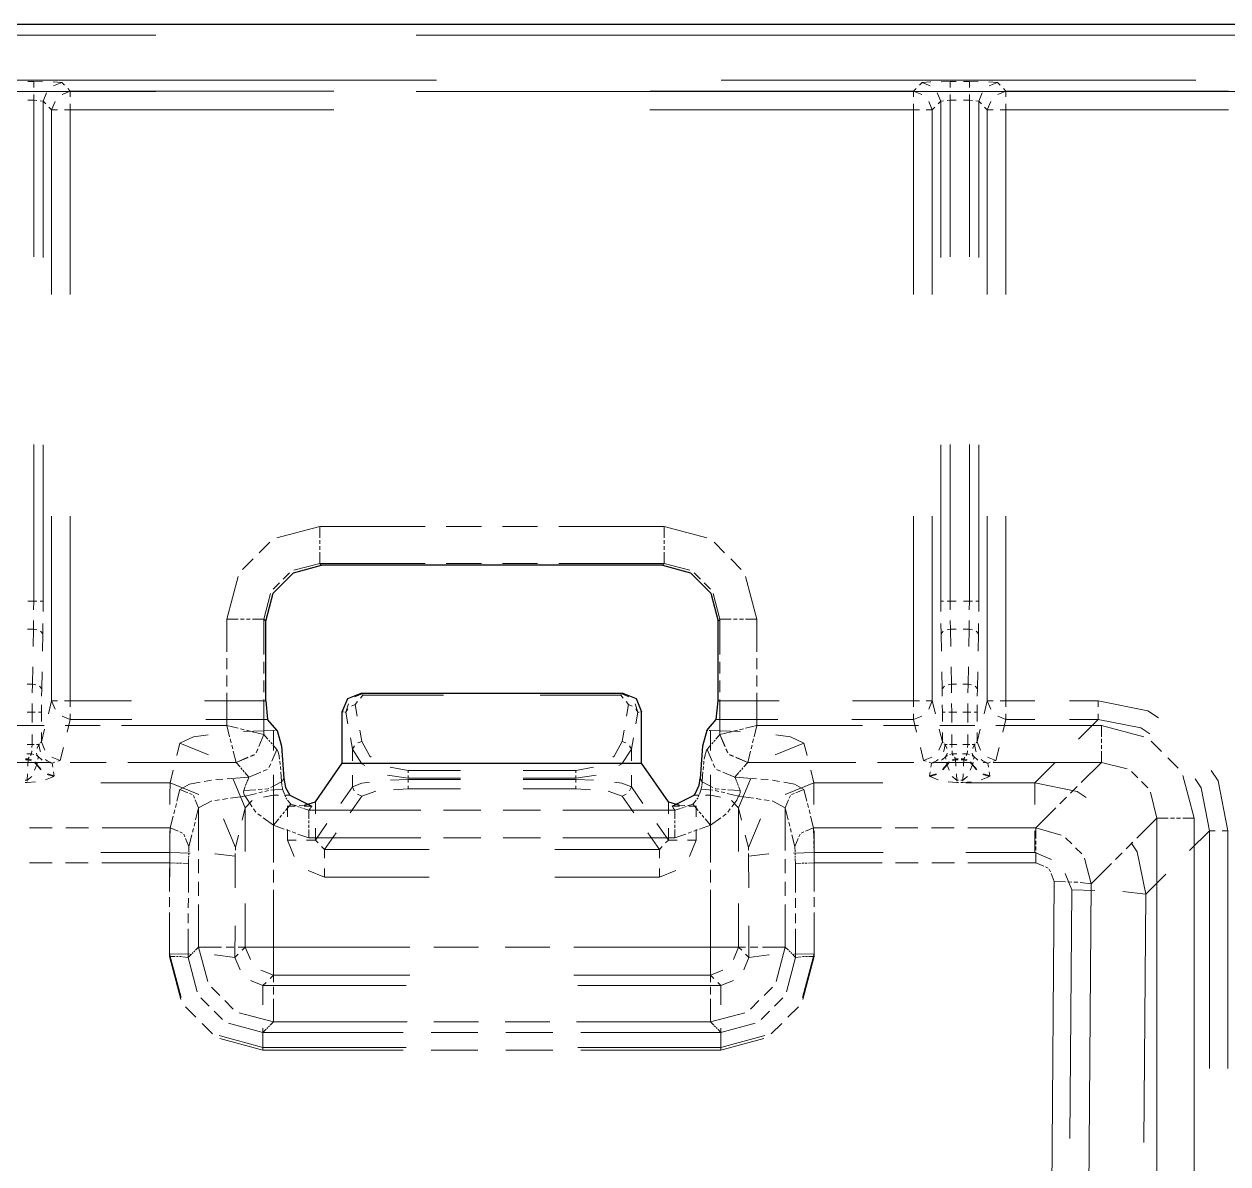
# Model space of a CAD drawing. Header units: millimetres. Extents: x 0 to 1989, y -338 to 950.
# Drawn here: x 1113.3 to 1177.6, y 839.2 to 900.1 of the extents above; entities that cross this region are included whole.
import ezdxf

# ---------------------------------------------------------------- set-up
doc = ezdxf.new("R2010")
doc.units = ezdxf.units.MM
doc.layers.add('DETAIL', color=8, linetype='Continuous')
doc.layers.add('FINE', color=9, linetype='Continuous')

msp = doc.modelspace()

# ---------------------------------------------------------------- linework, layer by layer
at = {"layer": 'DETAIL', "lineweight": 25}
for p, q in [((67.81, 900.082), (1203.81, 900.082)), ((1147.422, 871.16), (1129.198, 871.16)), ((1126.221, 863.91), (1126.221, 868.183)), ((1150.4, 863.91), (1150.4, 868.183)), ((1131.316, 864.332), (1145.305, 864.332)), ((1126.221, 863.91), (1126.326, 862.92)), ((1130.31, 860.582), (1130.31, 863.334)), ((1146.31, 860.582), (1146.31, 863.334)), ((1150.294, 862.92), (1150.4, 863.91)), ((1126.833, 862.34), (1126.326, 862.92)), ((1149.788, 862.34), (1150.294, 862.92)), ((1147.745, 858.522), (1146.31, 860.582)), ((1127.504, 858.874), (1128.682, 858.289)), ((1147.938, 858.289), (1149.117, 858.874)), ((1128.288, 858.343), (1128.876, 858.522)), ((1147.745, 858.522), (1148.333, 858.343))]:
    msp.add_line(p, q, dxfattribs=at)
for points in [[(1126.221, 868.183), (1126.618, 869.675), (1127.706, 870.763), (1129.198, 871.16)], [(1147.422, 871.16), (1148.915, 870.763), (1150.003, 869.675), (1150.4, 868.183)], [(1130.31, 863.334), (1130.605, 864.04), (1131.316, 864.332)], [(1145.305, 864.332), (1146.016, 864.04), (1146.31, 863.334)], [(1126.833, 862.34), (1127.059, 861.489), (1127.189, 859.76), (1127.28, 859.289), (1127.504, 858.874)], [(1149.788, 862.34), (1149.562, 861.489), (1149.432, 859.76)], [(1128.876, 858.522), (1130.31, 860.582), (1146.31, 860.582)], [(1149.117, 858.874), (1149.174, 858.956), (1149.38, 859.416), (1149.432, 859.76)]]:
    msp.add_lwpolyline(points, dxfattribs=at)
at = {"layer": 'FINE', "lineweight": 9}
for p, q in [((1097.165, 899.484), (1120.349, 899.484)), ((1134.259, 899.484), (1203.81, 899.484)), ((1109.989, 897.082), (1135.346, 897.082)), ((1113.504, 897.011), (1113.828, 897.011)), ((1113.828, 897.011), (1114.296, 897.004)), ((1114.885, 896.777), (1115.327, 896.96)), ((1115.327, 896.96), (1115.469, 896.818)), ((1150.56, 897.082), (1175.918, 897.082)), ((1161.152, 896.818), (1161.294, 896.96)), ((1161.735, 896.777), (1161.294, 896.96)), ((1162.324, 897.004), (1162.793, 897.011)), ((1162.793, 897.011), (1163.116, 897.011)), ((1164.885, 896.777), (1165.327, 896.96)), ((1165.327, 896.96), (1165.469, 896.818)), ((1120.349, 896.486), (1097.165, 896.486)), ((1113.828, 896.011), (1113.828, 896.324)), ((1114.327, 895.961), (1114.51, 896.402)), ((1115.782, 896.504), (1115.341, 896.321)), ((1115.64, 896.647), (1115.782, 896.504)), ((1115.782, 896.504), (1129.862, 896.504)), ((1203.81, 896.486), (1134.259, 896.486)), ((1146.758, 896.504), (1160.838, 896.504)), ((1160.838, 896.504), (1160.981, 896.647)), ((1161.28, 896.321), (1160.838, 896.504)), ((1162.293, 895.961), (1162.11, 896.402)), ((1162.793, 896.011), (1162.793, 896.324)), ((1163.827, 896.011), (1163.827, 896.324)), ((1164.327, 895.961), (1164.51, 896.402)), ((1165.782, 896.504), (1165.341, 896.321)), ((1165.64, 896.647), (1165.782, 896.504)), ((1165.782, 896.504), (1177.666, 896.504)), ((1113.828, 896.011), (1113.504, 896.011)), ((1113.828, 887.647), (1113.828, 896.011)), ((1113.984, 895.996), (1113.828, 896.011)), ((1114.327, 895.961), (1114.171, 895.977)), ((1114.47, 895.818), (1114.327, 895.961)), ((1114.327, 895.961), (1114.327, 887.612)), ((1114.783, 895.505), (1114.641, 895.647)), ((1114.966, 895.946), (1114.783, 895.505)), ((1114.783, 885.632), (1114.783, 895.505)), ((1115.782, 895.505), (1115.47, 895.505)), ((1115.782, 895.817), (1115.782, 895.505)), ((1129.862, 895.505), (1115.782, 895.505)), ((1115.782, 895.505), (1115.782, 885.632)), ((1160.838, 895.505), (1160.838, 895.817)), ((1161.151, 895.505), (1160.838, 895.505)), ((1161.838, 895.505), (1161.654, 895.946)), ((1161.98, 895.647), (1161.838, 895.505)), ((1161.838, 895.505), (1161.838, 885.632)), ((1162.293, 895.961), (1162.151, 895.818)), ((1162.45, 895.977), (1162.293, 895.961)), ((1162.293, 887.612), (1162.293, 895.961)), ((1162.793, 896.011), (1162.637, 895.996)), ((1163.116, 896.011), (1162.793, 896.011)), ((1162.793, 896.011), (1162.793, 887.647)), ((1163.984, 895.996), (1163.827, 896.011)), ((1164.327, 895.961), (1164.171, 895.977)), ((1164.47, 895.818), (1164.327, 895.961)), ((1164.327, 895.961), (1164.327, 887.612)), ((1164.783, 895.505), (1164.641, 895.647)), ((1164.966, 895.946), (1164.783, 895.505)), ((1164.783, 885.632), (1164.783, 895.505)), ((1165.782, 895.505), (1165.47, 895.505)), ((1165.782, 895.817), (1165.782, 895.505)), ((1177.666, 895.505), (1165.782, 895.505)), ((1165.782, 895.505), (1165.782, 885.632)), ((1113.828, 869.246), (1113.828, 877.61)), ((1114.327, 877.594), (1114.327, 869.246)), ((1162.793, 877.61), (1162.793, 869.246)), ((1163.827, 869.246), (1163.827, 877.61)), ((1164.327, 877.594), (1164.327, 869.246)), ((1114.783, 863.91), (1114.783, 873.784)), ((1115.782, 873.784), (1115.782, 863.91)), ((1160.838, 863.91), (1160.838, 873.784)), ((1161.838, 873.784), (1161.838, 863.91)), ((1164.783, 863.91), (1164.783, 873.784)), ((1165.782, 873.784), (1165.782, 863.91)), ((1129.107, 873.237), (1126.826, 872.629)), ((1129.107, 873.237), (1129.107, 872.629)), ((1134.742, 873.237), (1129.107, 873.237)), ((1137.747, 873.237), (1135.869, 873.237)), ((1140.752, 873.237), (1138.874, 873.237)), ((1147.514, 873.237), (1141.879, 873.237)), ((1147.514, 873.237), (1147.514, 872.629)), ((1149.795, 872.629), (1147.514, 873.237)), ((1126.437, 872.391), (1125.88, 871.834)), ((1129.107, 872.507), (1129.107, 872.305)), ((1147.514, 872.507), (1147.514, 872.305)), ((1150.74, 871.834), (1150.184, 872.391)), ((1129.107, 872.183), (1129.107, 871.981)), ((1129.107, 871.859), (1129.107, 871.252)), ((1147.514, 872.183), (1147.514, 871.981)), ((1147.514, 871.859), (1147.514, 871.252)), ((1125.546, 871.501), (1124.99, 870.944)), ((1127.731, 870.897), (1129.107, 871.252)), ((1129.107, 871.252), (1129.135, 871.224)), ((1129.107, 871.252), (1134.742, 871.252)), ((1129.14, 871.218), (1129.15, 871.209)), ((1129.155, 871.203), (1129.165, 871.194)), ((1129.17, 871.188), (1129.198, 871.16)), ((1135.869, 871.252), (1137.747, 871.252)), ((1138.874, 871.252), (1140.752, 871.252)), ((1141.879, 871.252), (1147.514, 871.252)), ((1147.422, 871.16), (1147.45, 871.188)), ((1147.456, 871.194), (1147.465, 871.203)), ((1147.471, 871.209), (1147.48, 871.218)), ((1147.486, 871.224), (1147.514, 871.252)), ((1147.514, 871.252), (1148.89, 870.897)), ((1151.631, 870.944), (1151.074, 871.501)), ((1124.752, 870.555), (1124.144, 868.274)), ((1127.16, 870.421), (1127.496, 870.756)), ((1149.125, 870.756), (1149.46, 870.421)), ((1152.476, 868.274), (1151.869, 870.555)), ((1126.625, 869.885), (1126.96, 870.22)), ((1149.661, 870.22), (1149.996, 869.885)), ((1113.504, 869.246), (1113.828, 869.246)), ((1113.822, 868.777), (1113.828, 869.246)), ((1113.984, 869.246), (1113.828, 869.246)), ((1114.327, 869.246), (1114.322, 868.699)), ((1126.129, 868.274), (1126.484, 869.65)), ((1150.137, 869.65), (1150.491, 868.274)), ((1162.299, 868.699), (1162.293, 869.246)), ((1162.793, 869.246), (1162.637, 869.246)), ((1162.793, 869.246), (1162.798, 868.777)), ((1162.793, 869.246), (1163.116, 869.246)), ((1163.504, 869.246), (1163.827, 869.246)), ((1163.822, 868.777), (1163.827, 869.246)), ((1163.984, 869.246), (1163.827, 869.246)), ((1164.327, 869.246), (1164.322, 868.699)), ((1114.316, 868.043), (1114.311, 867.496)), ((1124.752, 868.274), (1124.144, 868.274)), ((1124.144, 868.274), (1124.144, 866.539)), ((1125.076, 868.274), (1124.873, 868.274)), ((1125.4, 868.274), (1125.197, 868.274)), ((1126.129, 868.274), (1125.522, 868.274)), ((1126.157, 868.246), (1126.129, 868.274)), ((1126.129, 866.387), (1126.129, 868.274)), ((1126.172, 868.231), (1126.163, 868.24)), ((1126.187, 868.216), (1126.178, 868.225)), ((1126.221, 868.183), (1126.193, 868.21)), ((1150.428, 868.21), (1150.4, 868.183)), ((1150.443, 868.225), (1150.434, 868.216)), ((1150.458, 868.24), (1150.448, 868.231)), ((1150.491, 868.274), (1150.464, 868.246)), ((1151.099, 868.274), (1150.491, 868.274)), ((1150.491, 868.274), (1150.491, 866.387)), ((1151.423, 868.274), (1151.221, 868.274)), ((1151.747, 868.274), (1151.545, 868.274)), ((1152.476, 868.274), (1151.869, 868.274)), ((1152.476, 866.539), (1152.476, 868.274)), ((1162.31, 867.496), (1162.305, 868.043)), ((1162.804, 868.215), (1162.81, 867.746)), ((1163.811, 867.746), (1163.816, 868.215)), ((1164.316, 868.043), (1164.311, 867.496)), ((1113.811, 867.746), (1113.498, 867.746)), ((1113.793, 866.828), (1113.811, 867.746)), ((1114.311, 867.496), (1114.19, 867.635)), ((1114.311, 867.496), (1114.292, 866.578)), ((1162.43, 867.635), (1162.31, 867.496)), ((1162.328, 866.578), (1162.31, 867.496)), ((1162.81, 867.746), (1162.63, 867.707)), ((1163.122, 867.746), (1162.81, 867.746)), ((1162.81, 867.746), (1162.828, 866.828)), ((1163.811, 867.746), (1163.498, 867.746)), ((1163.793, 866.828), (1163.811, 867.746)), ((1163.99, 867.707), (1163.811, 867.746)), ((1164.311, 867.496), (1164.19, 867.635)), ((1164.311, 867.496), (1164.292, 866.578)), ((1124.144, 866.192), (1124.144, 865.614)), ((1126.129, 865.381), (1126.129, 866.01)), ((1150.491, 866.01), (1150.491, 865.381)), ((1152.476, 865.614), (1152.476, 866.192)), ((1113.752, 864.808), (1113.77, 865.726)), ((1114.27, 865.476), (1114.252, 864.558)), ((1124.144, 865.267), (1124.144, 864.688)), ((1152.476, 864.688), (1152.476, 865.267)), ((1162.369, 864.558), (1162.351, 865.476)), ((1162.85, 865.726), (1162.869, 864.808)), ((1163.752, 864.808), (1163.77, 865.726)), ((1164.27, 865.476), (1164.252, 864.558)), ((1113.476, 864.808), (1113.752, 864.808)), ((1113.748, 864.339), (1113.752, 864.808)), ((1113.931, 864.769), (1113.752, 864.808)), ((1114.252, 864.558), (1114.131, 864.697)), ((1126.129, 864.374), (1126.129, 865.003)), ((1150.491, 865.003), (1150.491, 864.374)), ((1162.49, 864.697), (1162.369, 864.558)), ((1162.869, 864.808), (1162.689, 864.769)), ((1162.869, 864.808), (1163.145, 864.808)), ((1162.869, 864.808), (1162.873, 864.339)), ((1163.476, 864.808), (1163.752, 864.808)), ((1163.748, 864.339), (1163.752, 864.808)), ((1163.931, 864.769), (1163.752, 864.808)), ((1164.252, 864.558), (1164.131, 864.697)), ((1114.252, 864.558), (1114.248, 864.168)), ((1124.144, 864.341), (1124.144, 862.607)), ((1126.129, 862.11), (1126.129, 863.997)), ((1130.992, 864.13), (1131.42, 864.317)), ((1131.291, 864.067), (1131.42, 864.227)), ((1131.316, 864.332), (1131.348, 864.327)), ((1131.387, 864.322), (1131.42, 864.317)), ((1131.42, 864.317), (1135.726, 864.317)), ((1131.42, 864.227), (1131.42, 864.255)), ((1135.726, 864.227), (1131.42, 864.227)), ((1140.894, 864.317), (1145.201, 864.317)), ((1145.201, 864.227), (1140.894, 864.227)), ((1145.201, 864.317), (1145.233, 864.322)), ((1145.629, 864.13), (1145.201, 864.317)), ((1145.201, 864.227), (1145.201, 864.255)), ((1145.201, 864.227), (1145.33, 864.067)), ((1145.272, 864.327), (1145.305, 864.332)), ((1150.491, 863.997), (1150.491, 862.11)), ((1152.476, 862.607), (1152.476, 864.341)), ((1162.373, 864.168), (1162.369, 864.558)), ((1164.252, 864.558), (1164.248, 864.168)), ((1113.74, 863.308), (1113.744, 863.777)), ((1114.244, 863.699), (1114.24, 863.308)), ((1114.613, 863.227), (1114.783, 863.91)), ((1114.968, 863.472), (1114.783, 863.91)), ((1115.782, 863.91), (1115.47, 863.91)), ((1115.782, 863.91), (1115.782, 863.601)), ((1115.782, 863.91), (1119.044, 863.91)), ((1122.959, 863.91), (1126.221, 863.91)), ((1130.373, 863.325), (1130.31, 863.334)), ((1130.51, 863.305), (1130.653, 863.749)), ((1130.51, 863.305), (1130.615, 863.492)), ((1130.807, 863.638), (1131.007, 863.715)), ((1131.007, 863.715), (1131.136, 863.875)), ((1131.007, 863.715), (1131.115, 863.098)), ((1145.485, 863.875), (1145.614, 863.715)), ((1145.506, 863.098), (1145.614, 863.715)), ((1145.614, 863.715), (1145.814, 863.638)), ((1146.11, 863.305), (1145.968, 863.749)), ((1146.006, 863.492), (1146.11, 863.305)), ((1146.31, 863.334), (1146.248, 863.325)), ((1150.4, 863.91), (1153.662, 863.91)), ((1157.576, 863.91), (1160.838, 863.91)), ((1160.838, 863.601), (1160.838, 863.91)), ((1161.151, 863.91), (1160.838, 863.91)), ((1161.838, 863.91), (1161.653, 863.472)), ((1161.838, 863.91), (1162.007, 863.227)), ((1162.381, 863.308), (1162.377, 863.699)), ((1162.877, 863.777), (1162.88, 863.308)), ((1163.74, 863.308), (1163.744, 863.777)), ((1164.244, 863.699), (1164.24, 863.308)), ((1164.613, 863.227), (1164.783, 863.91)), ((1164.967, 863.472), (1164.783, 863.91)), ((1165.782, 863.91), (1165.47, 863.91)), ((1165.782, 863.91), (1165.782, 863.601)), ((1165.782, 863.91), (1167.321, 863.91)), ((1169.168, 863.91), (1170.707, 863.91)), ((1170.707, 863.601), (1170.707, 863.91)), ((1113.74, 863.308), (1113.472, 863.308)), ((1113.74, 862.769), (1113.74, 863.308)), ((1113.74, 863.308), (1113.896, 863.308)), ((1114.24, 863.308), (1114.24, 862.814)), ((1115.782, 862.92), (1115.343, 863.102)), ((1115.782, 862.92), (1115.613, 862.237)), ((1115.782, 863.23), (1115.782, 862.92)), ((1119.077, 862.92), (1115.782, 862.92)), ((1126.326, 862.92), (1123.031, 862.92)), ((1130.51, 863.305), (1130.448, 863.314)), ((1130.618, 862.689), (1130.51, 863.305)), ((1153.589, 862.92), (1150.294, 862.92)), ((1160.838, 862.92), (1160.838, 863.23)), ((1161.277, 863.102), (1160.838, 862.92)), ((1162.381, 862.814), (1162.381, 863.308)), ((1162.88, 863.308), (1162.724, 863.308)), ((1162.88, 863.308), (1162.88, 862.769)), ((1163.149, 863.308), (1162.88, 863.308)), ((1163.74, 863.308), (1163.896, 863.308)), ((1164.24, 863.308), (1164.24, 862.814)), ((1165.782, 862.92), (1165.343, 863.102)), ((1165.782, 862.92), (1165.613, 862.237)), ((1165.782, 863.23), (1165.782, 862.92)), ((1167.321, 862.92), (1165.782, 862.92)), ((1170.707, 862.92), (1169.168, 862.92)), ((1169.652, 861.865), (1170.707, 862.92)), ((1170.707, 862.92), (1170.707, 863.23)), ((1114.379, 862.607), (1112.502, 862.607)), ((1113.74, 861.583), (1113.74, 862.122)), ((1117.384, 862.607), (1115.506, 862.607)), ((1124.144, 862.607), (1118.511, 862.607)), ((1124.296, 862), (1124.144, 862.607)), ((1124.75, 862.455), (1124.144, 862.607)), ((1125.074, 862.374), (1124.872, 862.425)), ((1125.042, 862.282), (1126.632, 862.34)), ((1125.397, 862.293), (1125.195, 862.344)), ((1125.852, 861.475), (1126.125, 862.111)), ((1125.857, 861.472), (1126.129, 862.11)), ((1126.129, 862.11), (1126.128, 862.111)), ((1126.339, 861.87), (1126.129, 862.11)), ((1126.632, 862.34), (1126.632, 861.257)), ((1126.632, 862.34), (1126.695, 862.34)), ((1126.77, 862.34), (1126.833, 862.34)), ((1131.244, 862.358), (1131.352, 861.742)), ((1145.268, 861.742), (1145.376, 862.358)), ((1149.788, 862.34), (1149.851, 862.34)), ((1149.989, 862.34), (1149.989, 861.257)), ((1150.491, 862.11), (1150.281, 861.87)), ((1150.493, 862.111), (1150.491, 862.11)), ((1150.491, 862.11), (1150.764, 861.472)), ((1150.496, 862.111), (1150.494, 862.111)), ((1151.102, 862.263), (1150.496, 862.111)), ((1150.769, 861.475), (1150.496, 862.111)), ((1151.426, 862.344), (1151.223, 862.293)), ((1151.749, 862.425), (1151.547, 862.374)), ((1152.476, 862.607), (1151.87, 862.455)), ((1152.476, 862.607), (1152.325, 862)), ((1158.11, 862.607), (1152.476, 862.607)), ((1161.114, 862.607), (1159.237, 862.607)), ((1162.211, 862.408), (1162.381, 861.725)), ((1164.119, 862.607), (1162.241, 862.607)), ((1162.381, 861.725), (1162.381, 862.22)), ((1164.24, 861.725), (1164.41, 862.408)), ((1164.24, 862.22), (1164.24, 861.725)), ((1170.879, 862.607), (1165.245, 862.607)), ((1170.879, 862.607), (1170.879, 862)), ((1173.155, 862.001), (1170.879, 862.607)), ((1113.472, 861.583), (1113.74, 861.583)), ((1113.73, 861.426), (1113.74, 861.583)), ((1113.74, 861.583), (1113.85, 861.583)), ((1113.982, 861.583), (1114.092, 861.583)), ((1114.092, 861.583), (1114.138, 861.627)), ((1114.194, 861.68), (1114.24, 861.725)), ((1114.425, 861.287), (1114.24, 861.725)), ((1115.409, 861.418), (1115.239, 860.734)), ((1121.47, 861), (1121.635, 861.662)), ((1121.635, 861.662), (1123.172, 861.026)), ((1124.377, 861.677), (1124.326, 861.879)), ((1124.457, 861.354), (1124.407, 861.556)), ((1126.451, 861.742), (1126.381, 861.822)), ((1126.563, 861.614), (1126.493, 861.694)), ((1126.815, 861.326), (1126.605, 861.566)), ((1130.856, 861.332), (1130.748, 861.949)), ((1130.856, 861.332), (1130.961, 861.519)), ((1131.153, 861.666), (1131.352, 861.742)), ((1145.268, 861.742), (1145.468, 861.666)), ((1145.66, 861.519), (1145.765, 861.332)), ((1145.873, 861.949), (1145.765, 861.332)), ((1150.016, 861.566), (1149.806, 861.326)), ((1150.128, 861.694), (1150.058, 861.614)), ((1150.239, 861.822), (1150.17, 861.742)), ((1152.214, 861.556), (1152.163, 861.354)), ((1152.295, 861.879), (1152.244, 861.677)), ((1154.986, 861.662), (1153.449, 861.026)), ((1154.986, 861.662), (1155.15, 861)), ((1161.381, 860.734), (1161.212, 861.418)), ((1162.381, 861.725), (1162.196, 861.287)), ((1162.381, 861.725), (1162.427, 861.68)), ((1162.482, 861.627), (1162.528, 861.583)), ((1162.638, 861.583), (1162.528, 861.583)), ((1162.88, 861.583), (1162.77, 861.583)), ((1162.88, 861.583), (1162.891, 861.426)), ((1163.73, 861.426), (1163.74, 861.583)), ((1163.74, 861.583), (1163.85, 861.583)), ((1163.982, 861.583), (1164.092, 861.583)), ((1164.092, 861.583), (1164.138, 861.627)), ((1164.194, 861.68), (1164.24, 861.725)), ((1164.425, 861.287), (1164.24, 861.725)), ((1165.409, 861.418), (1165.239, 860.734)), ((1170.879, 861.879), (1170.879, 861.677)), ((1170.879, 861.556), (1170.879, 861.354)), ((1174.099, 861.209), (1173.544, 861.764)), ((1113.395, 860.826), (1113.536, 860.826)), ((1113.536, 860.76), (1113.395, 860.76)), ((1113.707, 861.083), (1113.459, 861.083)), ((1113.515, 860.42), (1113.536, 860.76)), ((1113.536, 860.826), (1113.589, 860.906)), ((1113.536, 860.826), (1113.709, 860.773)), ((1113.536, 860.826), (1113.536, 860.806)), ((1113.536, 860.78), (1113.536, 860.76)), ((1113.698, 860.716), (1113.536, 860.76)), ((1113.654, 861.003), (1113.707, 861.083)), ((1113.707, 861.083), (1113.718, 861.239)), ((1113.707, 861.083), (1113.834, 861.056)), ((1113.973, 860.994), (1114.078, 860.918)), ((1114.053, 860.793), (1114.078, 860.918)), ((1115.239, 860.734), (1114.8, 860.916)), ((1124.639, 860.626), (1124.488, 861.232)), ((1124.639, 860.626), (1125.276, 860.899)), ((1124.64, 860.625), (1125.279, 860.897)), ((1125.404, 860.953), (1125.616, 861.044)), ((1125.407, 860.951), (1125.62, 861.041)), ((1125.707, 861.135), (1125.798, 861.347)), ((1125.711, 861.132), (1125.802, 861.344)), ((1126.542, 860.687), (1126.815, 861.326)), ((1130.856, 860.705), (1130.856, 861.332)), ((1145.765, 861.332), (1145.765, 860.705)), ((1149.806, 861.326), (1150.078, 860.687)), ((1150.818, 861.344), (1150.909, 861.132)), ((1150.914, 861.135), (1150.823, 861.347)), ((1151.001, 861.041), (1151.214, 860.951)), ((1151.217, 860.953), (1151.005, 861.044)), ((1151.342, 860.897), (1151.98, 860.625)), ((1151.981, 860.626), (1151.344, 860.899)), ((1152.133, 861.232), (1151.981, 860.626)), ((1161.821, 860.916), (1161.381, 860.734)), ((1162.543, 860.918), (1162.648, 860.994)), ((1162.543, 860.918), (1162.568, 860.793)), ((1162.787, 861.056), (1162.914, 861.083)), ((1162.903, 861.239), (1162.914, 861.083)), ((1162.912, 860.773), (1163.085, 860.826)), ((1162.914, 861.083), (1162.967, 861.003)), ((1163.162, 861.083), (1162.914, 861.083)), ((1162.923, 860.716), (1163.085, 860.76)), ((1163.031, 860.906), (1163.085, 860.826)), ((1163.085, 860.826), (1163.226, 860.826)), ((1163.085, 860.826), (1163.085, 860.806)), ((1163.085, 860.78), (1163.085, 860.76)), ((1163.085, 860.76), (1163.105, 860.42)), ((1163.226, 860.76), (1163.085, 860.76)), ((1163.395, 860.826), (1163.536, 860.826)), ((1163.536, 860.76), (1163.395, 860.76)), ((1163.707, 861.083), (1163.459, 861.083)), ((1163.515, 860.42), (1163.536, 860.76)), ((1163.536, 860.826), (1163.589, 860.906)), ((1163.536, 860.826), (1163.709, 860.773)), ((1163.536, 860.826), (1163.536, 860.806)), ((1163.536, 860.78), (1163.536, 860.76)), ((1163.698, 860.716), (1163.536, 860.76)), ((1163.707, 861.083), (1163.717, 861.239)), ((1163.973, 860.994), (1164.078, 860.918)), ((1164.053, 860.793), (1164.078, 860.918)), ((1165.239, 860.734), (1164.8, 860.916)), ((1170.879, 861.232), (1170.879, 860.626)), ((1174.988, 860.321), (1174.432, 860.876)), ((1112.684, 860.626), (1114.612, 860.626)), ((1113.988, 860.504), (1113.992, 860.508)), ((1114.212, 860.223), (1113.988, 860.504)), ((1113.995, 860.512), (1113.997, 860.517)), ((1114.228, 860.24), (1113.997, 860.517)), ((1114.951, 860.639), (1114.819, 860.595)), ((1114.819, 860.595), (1114.851, 860.381)), ((1114.889, 860.123), (1114.92, 859.908)), ((1115.239, 860.734), (1115.108, 860.691)), ((1115.769, 860.626), (1117.697, 860.626)), ((1118.854, 860.626), (1124.639, 860.626)), ((1121.109, 859.544), (1121.273, 860.206)), ((1124.64, 860.625), (1124.85, 860.385)), ((1124.892, 860.337), (1124.962, 860.257)), ((1125.004, 860.208), (1125.074, 860.128)), ((1125.326, 859.84), (1125.964, 860.112)), ((1126.092, 860.166), (1126.305, 860.257)), ((1126.397, 860.347), (1126.488, 860.56)), ((1126.997, 860.523), (1126.973, 860.701)), ((1132.872, 860.369), (1133.834, 860.204)), ((1133.834, 860.204), (1136.632, 860.204)), ((1133.834, 860.075), (1133.834, 860.204)), ((1139.989, 860.204), (1142.787, 860.204)), ((1142.787, 860.204), (1143.748, 860.369)), ((1142.787, 860.075), (1142.787, 860.204)), ((1149.612, 860.416), (1149.596, 860.236)), ((1150.133, 860.56), (1150.224, 860.347)), ((1150.316, 860.257), (1150.528, 860.166)), ((1150.656, 860.112), (1151.295, 859.84)), ((1151.547, 860.128), (1151.616, 860.208)), ((1151.658, 860.257), (1151.728, 860.337)), ((1151.77, 860.385), (1151.98, 860.625)), ((1151.981, 860.626), (1157.766, 860.626)), ((1155.348, 860.206), (1155.512, 859.544)), ((1158.923, 860.626), (1160.852, 860.626)), ((1161.512, 860.691), (1161.381, 860.734)), ((1161.801, 860.595), (1161.67, 860.639)), ((1161.7, 859.908), (1161.732, 860.123)), ((1161.77, 860.381), (1161.801, 860.595)), ((1162.009, 860.626), (1163.937, 860.626)), ((1162.623, 860.517), (1162.393, 860.24)), ((1162.408, 860.223), (1162.633, 860.504)), ((1162.598, 860.643), (1162.623, 860.517)), ((1162.623, 860.517), (1162.738, 860.657)), ((1162.623, 860.517), (1162.625, 860.512)), ((1162.629, 860.508), (1162.633, 860.504)), ((1162.633, 860.504), (1162.752, 860.623)), ((1162.633, 860.504), (1162.746, 860.21)), ((1163.988, 860.504), (1163.869, 860.623)), ((1163.874, 860.21), (1163.988, 860.504)), ((1163.882, 860.657), (1163.997, 860.517)), ((1163.988, 860.504), (1163.992, 860.508)), ((1164.212, 860.223), (1163.988, 860.504)), ((1163.996, 860.512), (1163.997, 860.517)), ((1163.997, 860.517), (1164.023, 860.643)), ((1164.228, 860.24), (1163.997, 860.517)), ((1164.95, 860.639), (1164.819, 860.595)), ((1164.819, 860.595), (1164.851, 860.381)), ((1164.889, 860.123), (1164.92, 859.908)), ((1165.094, 860.626), (1170.879, 860.626)), ((1165.239, 860.734), (1165.108, 860.691)), ((1167.331, 859.544), (1168.386, 860.599)), ((1170.879, 860.626), (1169.807, 859.554)), ((1170.879, 860.626), (1172.255, 860.276)), ((1172.49, 860.136), (1172.825, 859.802)), ((1113.37, 859.674), (1113.47, 859.674)), ((1113.47, 859.549), (1113.37, 859.549)), ((1113.47, 859.674), (1113.49, 860.013)), ((1113.47, 859.674), (1113.716, 859.871)), ((1113.47, 859.635), (1113.47, 859.674)), ((1113.927, 859.598), (1113.47, 859.549)), ((1113.47, 859.549), (1113.47, 859.588)), ((1114.892, 859.869), (1114.464, 859.703)), ((1114.892, 859.869), (1114.551, 859.984)), ((1114.92, 859.908), (1114.575, 860.012)), ((1114.904, 859.88), (1114.892, 859.869)), ((1114.92, 859.908), (1114.915, 859.894)), ((1117.415, 859.544), (1121.109, 859.544)), ((1121.109, 859.544), (1122.646, 858.908)), ((1123.322, 859.681), (1122.941, 859.613)), ((1123.937, 859.74), (1123.551, 859.712)), ((1125.326, 859.84), (1124.168, 859.756)), ((1124.487, 859.729), (1125.133, 858.196)), ((1125.116, 860.081), (1125.326, 859.84)), ((1125.219, 859.581), (1125.191, 859.508)), ((1126.498, 859.287), (1127.07, 859.589)), ((1126.632, 859.958), (1126.632, 858.874)), ((1127.07, 859.589), (1127.106, 859.642)), ((1127.113, 859.652), (1127.126, 859.67)), ((1127.133, 859.68), (1127.145, 859.697)), ((1127.152, 859.708), (1127.189, 859.76)), ((1130.856, 859.324), (1130.856, 859.952)), ((1133.834, 859.794), (1132.735, 859.952)), ((1132.889, 859.677), (1133.834, 859.711)), ((1133.834, 859.794), (1133.834, 859.922)), ((1133.834, 859.794), (1133.834, 859.768)), ((1136.632, 859.794), (1133.834, 859.794)), ((1133.834, 859.737), (1133.834, 859.711)), ((1133.834, 859.711), (1136.632, 859.711)), ((1133.834, 859.557), (1133.834, 859.711)), ((1139.989, 859.711), (1142.787, 859.711)), ((1143.885, 859.952), (1142.787, 859.794)), ((1142.787, 859.794), (1142.787, 859.922)), ((1142.787, 859.711), (1142.787, 859.737)), ((1142.787, 859.711), (1143.731, 859.677)), ((1142.787, 859.557), (1142.787, 859.711)), ((1149.432, 859.76), (1149.468, 859.708)), ((1149.476, 859.697), (1149.488, 859.68)), ((1149.495, 859.67), (1149.507, 859.652)), ((1149.515, 859.642), (1149.551, 859.589)), ((1149.551, 859.589), (1150.123, 859.287)), ((1149.989, 859.958), (1149.989, 858.874)), ((1151.295, 859.84), (1151.505, 860.081)), ((1152.452, 859.756), (1151.295, 859.84)), ((1151.473, 859.392), (1151.446, 859.464)), ((1152.134, 859.729), (1151.488, 858.196)), ((1153.069, 859.712), (1152.684, 859.74)), ((1153.68, 859.613), (1153.299, 859.681)), ((1155.512, 859.544), (1153.975, 858.908)), ((1155.512, 859.544), (1159.205, 859.544)), ((1162.046, 860.012), (1161.7, 859.908)), ((1161.706, 859.894), (1161.7, 859.908)), ((1161.728, 859.869), (1161.717, 859.88)), ((1161.728, 859.869), (1162.07, 859.984)), ((1162.157, 859.703), (1161.728, 859.869)), ((1162.904, 859.871), (1163.151, 859.674)), ((1163.13, 860.013), (1163.151, 859.674)), ((1163.151, 859.635), (1163.151, 859.674)), ((1163.151, 859.674), (1163.25, 859.674)), ((1163.151, 859.549), (1163.151, 859.588)), ((1163.37, 859.674), (1163.47, 859.674)), ((1163.47, 859.549), (1163.37, 859.549)), ((1163.47, 859.674), (1163.491, 860.013)), ((1163.47, 859.674), (1163.716, 859.871)), ((1163.47, 859.635), (1163.47, 859.674)), ((1163.927, 859.598), (1163.47, 859.549)), ((1163.47, 859.549), (1163.47, 859.588)), ((1163.637, 859.544), (1167.331, 859.544)), ((1164.892, 859.869), (1164.464, 859.703)), ((1164.892, 859.869), (1164.551, 859.984)), ((1164.92, 859.908), (1164.574, 860.012)), ((1164.904, 859.88), (1164.892, 859.869)), ((1164.92, 859.908), (1164.915, 859.894)), ((1167.331, 858.377), (1167.331, 859.544)), ((1173.025, 859.601), (1173.36, 859.266)), ((1175.83, 857.655), (1175.225, 859.932)), ((1121.635, 859.186), (1121.478, 858.556)), ((1122.065, 859.009), (1121.635, 859.186)), ((1122.295, 858.914), (1122.151, 858.973)), ((1122.417, 858.711), (1122.357, 858.854)), ((1124.34, 858.712), (1125.13, 858.823)), ((1125.042, 859.008), (1125.047, 858.975)), ((1125.052, 858.955), (1125.065, 858.925)), ((1125.132, 859.348), (1125.053, 859.128)), ((1125.053, 859.128), (1125.698, 859.17)), ((1125.735, 858.969), (1125.13, 858.823)), ((1125.13, 858.823), (1125.498, 858.262)), ((1125.827, 859.179), (1126.042, 859.193)), ((1126.058, 859.047), (1125.856, 858.998)), ((1126.632, 858.874), (1126.103, 858.774)), ((1126.38, 859.125), (1126.179, 859.076)), ((1127.124, 859.203), (1126.505, 859.138)), ((1126.904, 858.874), (1126.632, 858.874)), ((1126.632, 856.338), (1126.632, 858.874)), ((1127.099, 859.344), (1127.092, 859.383)), ((1127.504, 858.874), (1127.232, 858.874)), ((1127.274, 858.791), (1127.241, 858.881)), ((1130.237, 858.435), (1130.856, 859.324)), ((1131.352, 858.832), (1130.729, 857.937)), ((1130.949, 859.108), (1130.856, 859.324)), ((1131.352, 858.832), (1131.136, 858.924)), ((1132.102, 859.083), (1131.352, 858.832)), ((1133.834, 859.219), (1133.045, 859.166)), ((1133.834, 859.219), (1133.834, 859.373)), ((1136.632, 859.219), (1133.834, 859.219)), ((1142.787, 859.219), (1139.989, 859.219)), ((1142.787, 859.219), (1142.787, 859.373)), ((1143.576, 859.166), (1142.787, 859.219)), ((1145.268, 858.832), (1144.518, 859.083)), ((1145.268, 858.832), (1145.485, 858.924)), ((1145.891, 857.937), (1145.268, 858.832)), ((1145.671, 859.108), (1145.765, 859.324)), ((1149.389, 858.874), (1149.117, 858.874)), ((1149.374, 858.883), (1149.34, 858.794)), ((1149.497, 859.203), (1149.395, 858.936)), ((1149.519, 859.32), (1149.497, 859.203)), ((1149.497, 859.203), (1150.116, 859.138)), ((1149.528, 859.383), (1149.523, 859.344)), ((1149.537, 859.447), (1149.531, 859.407)), ((1149.989, 858.874), (1149.716, 858.874)), ((1150.518, 858.774), (1149.989, 858.874)), ((1149.989, 858.874), (1149.989, 856.338)), ((1150.24, 859.125), (1150.442, 859.076)), ((1150.563, 859.047), (1150.765, 858.998)), ((1150.578, 859.193), (1150.793, 859.179)), ((1150.886, 858.969), (1151.491, 858.823)), ((1150.922, 859.17), (1151.568, 859.128)), ((1151.491, 858.823), (1152.281, 858.712)), ((1151.555, 858.925), (1151.566, 858.957)), ((1154.264, 858.854), (1154.203, 858.711)), ((1154.469, 858.973), (1154.326, 858.914)), ((1154.986, 859.186), (1154.556, 859.009)), ((1155.142, 858.556), (1154.986, 859.186)), ((1169.593, 859.34), (1169.236, 858.983)), ((1173.5, 859.031), (1173.85, 857.655)), ((1121.447, 858.429), (1121.394, 858.219)), ((1122.634, 858.196), (1122.454, 858.625)), ((1122.478, 857.565), (1122.634, 858.196)), ((1122.634, 858.196), (1123.341, 858.567)), ((1122.634, 858.196), (1122.634, 855.919)), ((1123.497, 858.594), (1123.76, 858.631)), ((1123.918, 858.654), (1124.182, 858.69)), ((1125.133, 858.196), (1124.968, 857.534)), ((1125.504, 858.587), (1125.133, 858.196)), ((1125.133, 858.196), (1125.133, 855.872)), ((1127.573, 858.401), (1127.285, 858.056)), ((1127.347, 858.658), (1127.297, 858.739)), ((1127.573, 858.401), (1127.383, 858.614)), ((1127.387, 858.289), (1127.669, 858.306)), ((1127.387, 857.724), (1127.387, 858.289)), ((1127.387, 858.289), (1127.792, 858.289)), ((1127.865, 858.299), (1127.573, 858.401)), ((1128.021, 858.244), (1127.924, 858.278)), ((1128.007, 858.326), (1128.288, 858.343)), ((1128.177, 858.19), (1128.079, 858.224)), ((1128.278, 858.289), (1128.682, 858.289)), ((1128.625, 858.208), (1128.609, 858.185)), ((1128.682, 858.289), (1128.635, 858.221)), ((1128.876, 858.522), (1128.876, 857.884)), ((1147.745, 857.884), (1147.745, 858.522)), ((1147.986, 858.221), (1147.938, 858.289)), ((1147.938, 858.289), (1148.343, 858.289)), ((1148.011, 858.185), (1147.995, 858.208)), ((1148.333, 858.343), (1148.614, 858.326)), ((1148.541, 858.224), (1148.444, 858.19)), ((1148.697, 858.278), (1148.6, 858.244)), ((1149.048, 858.401), (1148.756, 858.299)), ((1148.829, 858.289), (1149.234, 858.289)), ((1148.952, 858.306), (1149.234, 858.289)), ((1149.048, 858.401), (1149.336, 858.056)), ((1149.234, 858.289), (1149.234, 857.724)), ((1151.488, 858.196), (1151.117, 858.587)), ((1151.488, 855.872), (1151.488, 858.196)), ((1151.652, 857.534), (1151.488, 858.196)), ((1152.439, 858.69), (1152.702, 858.654)), ((1152.86, 858.631), (1153.124, 858.594)), ((1153.28, 858.567), (1153.986, 858.196)), ((1154.167, 858.625), (1153.986, 858.196)), ((1153.986, 858.196), (1154.143, 857.565)), ((1153.986, 855.919), (1153.986, 858.196)), ((1155.226, 858.219), (1155.174, 858.429)), ((1169.021, 858.769), (1168.664, 858.411)), ((1121.28, 857.756), (1121.123, 857.126)), ((1121.363, 858.093), (1121.311, 857.883)), ((1123.96, 857.611), (1124.606, 856.078)), ((1125.804, 857.886), (1125.984, 857.753)), ((1126.092, 857.674), (1126.632, 857.276)), ((1126.92, 857.62), (1126.632, 857.276)), ((1127.074, 857.804), (1126.978, 857.689)), ((1127.227, 857.987), (1127.131, 857.873)), ((1128.527, 858.067), (1128.235, 858.169)), ((1128.575, 858.135), (1128.527, 858.067)), ((1128.527, 858.067), (1128.527, 857.615)), ((1134.517, 858.067), (1128.527, 858.067)), ((1128.6, 858.171), (1128.584, 858.149)), ((1137.711, 858.067), (1135.715, 858.067)), ((1140.906, 858.067), (1138.909, 858.067)), ((1148.093, 858.067), (1142.104, 858.067)), ((1148.036, 858.149), (1148.021, 858.171)), ((1148.093, 858.067), (1148.046, 858.135)), ((1148.385, 858.169), (1148.093, 858.067)), ((1148.093, 858.067), (1148.093, 857.615)), ((1149.393, 857.987), (1149.489, 857.873)), ((1149.547, 857.804), (1149.643, 857.689)), ((1149.701, 857.62), (1149.989, 857.276)), ((1149.989, 857.276), (1150.536, 857.665)), ((1150.646, 857.743), (1150.829, 857.872)), ((1150.914, 857.975), (1151.049, 858.154)), ((1152.66, 857.611), (1152.014, 856.078)), ((1155.31, 857.883), (1155.257, 858.093)), ((1155.498, 857.126), (1155.341, 857.756)), ((1172.776, 856.581), (1173.85, 857.655)), ((1174.456, 857.655), (1173.85, 857.655)), ((1173.85, 857.655), (1173.85, 786.926)), ((1174.779, 857.655), (1174.577, 857.655)), ((1175.103, 857.655), (1174.901, 857.655)), ((1175.83, 857.655), (1175.224, 857.655)), ((1175.83, 786.926), (1175.83, 857.655)), ((1114.819, 857.126), (1113.607, 857.126)), ((1116.758, 857.126), (1115.546, 857.126)), ((1121.123, 857.126), (1117.486, 857.126)), ((1121.094, 855.81), (1121.095, 856.977)), ((1121.123, 857.126), (1121.104, 856.554)), ((1121.553, 856.947), (1121.123, 857.126)), ((1121.783, 856.852), (1121.639, 856.912)), ((1122.31, 856.892), (1122.363, 857.103)), ((1122.394, 857.229), (1122.446, 857.439)), ((1127.328, 857.024), (1127.522, 856.954)), ((1127.387, 856.48), (1127.387, 857.046)), ((1127.638, 856.912), (1127.831, 856.842)), ((1128.527, 857.525), (1128.527, 857.374)), ((1128.527, 857.283), (1128.527, 857.133)), ((1128.527, 857.042), (1128.527, 856.59)), ((1128.876, 856.48), (1129.495, 857.369)), ((1128.876, 857.118), (1128.876, 856.48)), ((1147.126, 857.369), (1147.745, 856.48)), ((1147.745, 856.48), (1147.745, 857.118)), ((1148.093, 857.525), (1148.093, 857.374)), ((1148.093, 857.283), (1148.093, 857.133)), ((1148.093, 857.042), (1148.093, 856.59)), ((1148.789, 856.842), (1148.983, 856.912)), ((1149.099, 856.954), (1149.293, 857.024)), ((1149.409, 857.066), (1149.989, 857.276)), ((1149.989, 857.276), (1149.989, 855.281)), ((1154.174, 857.439), (1154.227, 857.229)), ((1154.258, 857.103), (1154.31, 856.892)), ((1154.982, 856.912), (1154.838, 856.852)), ((1155.498, 857.126), (1155.068, 856.947)), ((1155.517, 856.554), (1155.498, 857.126)), ((1159.135, 857.126), (1155.498, 857.126)), ((1155.526, 856.977), (1155.527, 855.81)), ((1161.074, 857.126), (1159.862, 857.126)), ((1163.014, 857.126), (1161.802, 857.126)), ((1167.331, 855.81), (1167.331, 856.977)), ((1167.378, 856.554), (1167.378, 857.126)), ((1168.735, 856.748), (1167.378, 857.126)), ((1176.649, 856.979), (1176.958, 856.979)), ((1177.329, 856.979), (1177.639, 856.979)), ((1177.639, 856.979), (1177.639, 844.262)), ((1121.102, 856.44), (1121.1, 856.249)), ((1121.905, 856.65), (1121.845, 856.793)), ((1122.122, 856.135), (1121.941, 856.564)), ((1122.122, 856.135), (1122.279, 856.766)), ((1124.771, 856.74), (1124.606, 856.078)), ((1127.852, 856.48), (1127.387, 856.48)), ((1127.746, 855.603), (1127.387, 856.48)), ((1127.947, 856.8), (1128.527, 856.59)), ((1128.876, 856.48), (1128.411, 856.48)), ((1128.527, 856.59), (1134.517, 856.59)), ((1128.876, 856.48), (1129.027, 856.321)), ((1129.982, 856.864), (1129.359, 855.97)), ((1135.715, 856.59), (1137.711, 856.59)), ((1138.909, 856.59), (1140.906, 856.59)), ((1142.104, 856.59), (1148.093, 856.59)), ((1147.261, 855.97), (1146.638, 856.864)), ((1147.594, 856.321), (1147.745, 856.48)), ((1148.21, 856.48), (1147.745, 856.48)), ((1148.093, 856.59), (1148.674, 856.8)), ((1149.234, 856.48), (1148.768, 856.48)), ((1152.014, 856.078), (1151.85, 856.74)), ((1154.342, 856.766), (1154.498, 856.135)), ((1154.679, 856.564), (1154.498, 856.135)), ((1154.776, 856.793), (1154.715, 856.65)), ((1155.52, 856.249), (1155.519, 856.44)), ((1167.378, 856.249), (1167.378, 856.44)), ((1169.296, 856.269), (1168.965, 856.602)), ((1172.203, 856.008), (1172.561, 856.367)), ((1121.094, 855.81), (1117.405, 855.81)), ((1121.09, 854.121), (1121.094, 855.81)), ((1121.097, 855.83), (1121.093, 855.258)), ((1122.189, 855.782), (1121.094, 855.81)), ((1121.099, 856.135), (1121.098, 855.944)), ((1122.103, 855.545), (1122.106, 855.64)), ((1122.108, 855.697), (1122.111, 855.792)), ((1122.113, 855.849), (1122.122, 856.135)), ((1124.592, 855.611), (1124.588, 853.922)), ((1124.596, 855.757), (1124.592, 855.611)), ((1124.606, 856.078), (1124.602, 855.932)), ((1129.208, 856.129), (1129.359, 855.97)), ((1129.359, 855.97), (1129.359, 855.508)), ((1129.359, 855.97), (1134.954, 855.97)), ((1141.667, 855.97), (1147.261, 855.97)), ((1147.261, 855.97), (1147.412, 856.129)), ((1147.261, 855.97), (1147.261, 855.508)), ((1152.019, 855.932), (1152.014, 856.078)), ((1152.029, 855.611), (1152.024, 855.757)), ((1152.033, 853.922), (1152.029, 855.611)), ((1154.431, 855.782), (1155.527, 855.81)), ((1154.498, 856.135), (1154.508, 855.849)), ((1154.51, 855.792), (1154.513, 855.697)), ((1154.514, 855.64), (1154.517, 855.545)), ((1155.523, 855.944), (1155.521, 856.135)), ((1155.528, 855.258), (1155.524, 855.83)), ((1159.216, 855.81), (1155.527, 855.81)), ((1155.527, 855.81), (1155.53, 854.121)), ((1167.331, 855.81), (1163.642, 855.81)), ((1168.207, 855.445), (1167.331, 855.81)), ((1167.378, 855.944), (1167.378, 856.135)), ((1167.378, 855.258), (1167.378, 855.83)), ((1169.826, 855.737), (1169.495, 856.07)), ((1171.63, 855.436), (1171.988, 855.794)), ((1113.596, 855.258), (1114.805, 855.258)), ((1115.53, 855.258), (1116.74, 855.258)), ((1117.465, 855.258), (1121.093, 855.258)), ((1121.093, 855.258), (1121.09, 853.729)), ((1121.399, 855.251), (1121.093, 855.258)), ((1121.563, 855.247), (1121.461, 855.249)), ((1121.727, 855.243), (1121.624, 855.245)), ((1122.092, 855.202), (1121.788, 855.241)), ((1122.089, 853.672), (1122.092, 855.202)), ((1122.092, 855.202), (1122.101, 855.488)), ((1122.634, 855.464), (1122.634, 854.705)), ((1153.986, 854.705), (1153.986, 855.464)), ((1154.833, 855.241), (1154.528, 855.202)), ((1154.996, 855.245), (1154.894, 855.243)), ((1155.16, 855.249), (1155.058, 855.247)), ((1155.528, 855.258), (1155.221, 855.251)), ((1155.528, 855.258), (1159.156, 855.258)), ((1155.531, 853.729), (1155.528, 855.258)), ((1159.881, 855.258), (1161.09, 855.258)), ((1161.816, 855.258), (1163.025, 855.258)), ((1163.751, 855.258), (1167.378, 855.258)), ((1167.378, 855.258), (1167.808, 855.08)), ((1167.893, 855.044), (1168.036, 854.984)), ((1170.341, 854.147), (1169.969, 855.505)), ((1170.341, 854.147), (1171.415, 855.221)), ((1126.632, 854.217), (1126.632, 854.882)), ((1129.359, 854.492), (1128.484, 854.856)), ((1129.359, 854.954), (1129.359, 854.492)), ((1134.954, 854.492), (1129.359, 854.492)), ((1147.261, 854.492), (1141.667, 854.492)), ((1147.261, 854.954), (1147.261, 854.492)), ((1148.137, 854.856), (1147.261, 854.492)), ((1149.989, 854.882), (1149.989, 854.217)), ((1168.096, 854.922), (1168.153, 854.778)), ((1168.188, 854.692), (1168.361, 854.26)), ((1174.317, 854.647), (1173.257, 853.587)), ((1122.634, 854.25), (1122.634, 853.491)), ((1126.632, 853.153), (1126.632, 853.818)), ((1149.989, 853.818), (1149.989, 853.153)), ((1153.986, 853.491), (1153.986, 854.25)), ((1168.361, 854.26), (1167.529, 750.073)), ((1168.361, 854.26), (1168.968, 854.242)), ((1169.09, 854.239), (1169.292, 854.233)), ((1169.296, 853.813), (1170.536, 853.777)), ((1169.414, 854.229), (1169.616, 854.224)), ((1169.51, 749.96), (1170.341, 854.147)), ((1169.737, 854.215), (1170.341, 854.147)), ((1172.024, 853.725), (1173.257, 853.587)), ((1121.089, 853.423), (1121.088, 852.914)), ((1122.087, 852.857), (1122.089, 853.367)), ((1122.634, 853.035), (1122.634, 850.759)), ((1125.133, 853.083), (1125.133, 850.759)), ((1126.632, 850.759), (1126.632, 853.295)), ((1149.989, 853.295), (1149.989, 850.759)), ((1151.488, 850.759), (1151.488, 853.083)), ((1153.986, 850.759), (1153.986, 853.035)), ((1154.532, 853.367), (1154.533, 852.857)), ((1155.532, 852.914), (1155.532, 853.423)), ((1173.257, 853.587), (1173.151, 840.309)), ((1121.088, 852.608), (1121.086, 852.098)), ((1122.086, 852.042), (1122.087, 852.551)), ((1126.632, 850.759), (1126.632, 852.754)), ((1149.989, 852.754), (1149.989, 850.759)), ((1154.534, 852.551), (1154.535, 852.042)), ((1155.534, 852.098), (1155.533, 852.608)), ((1121.083, 850.405), (1121.086, 852.094)), ((1121.086, 851.792), (1121.083, 850.263)), ((1124.584, 851.896), (1124.581, 850.207)), ((1152.04, 850.207), (1152.037, 851.896)), ((1155.538, 850.263), (1155.535, 851.792)), ((1122.082, 850.207), (1122.085, 851.736)), ((1154.535, 851.736), (1154.538, 850.207)), ((1122.341, 850.466), (1122.285, 850.41)), ((1122.431, 850.556), (1122.375, 850.5)), ((1122.634, 850.759), (1122.465, 850.59)), ((1123.128, 848.924), (1122.634, 850.759)), ((1124.103, 850.759), (1124.511, 850.759)), ((1124.756, 850.759), (1125.163, 850.759)), ((1125.133, 850.759), (1124.96, 850.586)), ((1125.408, 850.097), (1125.133, 850.759)), ((1125.408, 850.759), (1126.632, 850.759)), ((1126.163, 850.759), (1126.632, 850.759)), ((1126.632, 849.535), (1126.632, 850.759)), ((1126.632, 850.29), (1126.632, 850.759)), ((1133.782, 850.759), (1126.632, 850.759)), ((1133.931, 850.759), (1126.632, 850.759)), ((1137.595, 850.759), (1135.212, 850.759)), ((1141.409, 850.759), (1139.025, 850.759)), ((1149.989, 850.759), (1142.69, 850.759)), ((1149.989, 850.759), (1142.839, 850.759)), ((1149.989, 850.759), (1149.989, 849.535)), ((1149.989, 850.759), (1151.213, 850.759)), ((1149.989, 850.759), (1150.457, 850.759)), ((1149.989, 850.759), (1149.989, 850.29)), ((1151.488, 850.759), (1151.213, 850.097)), ((1151.457, 850.759), (1151.865, 850.759)), ((1151.66, 850.586), (1151.488, 850.759)), ((1152.11, 850.759), (1152.518, 850.759)), ((1153.986, 850.759), (1153.493, 848.924)), ((1154.155, 850.59), (1153.986, 850.759)), ((1154.245, 850.5), (1154.189, 850.556)), ((1154.336, 850.41), (1154.279, 850.466)), ((1122.179, 850.378), (1121.083, 850.405)), ((1121.705, 848.06), (1121.083, 850.405)), ((1121.39, 850.256), (1121.083, 850.263)), ((1121.083, 850.263), (1121.692, 847.966)), ((1121.553, 850.252), (1121.451, 850.254)), ((1121.717, 850.248), (1121.614, 850.25)), ((1122.082, 850.207), (1121.778, 850.246)), ((1122.251, 850.376), (1122.082, 850.207)), ((1122.568, 848.368), (1122.082, 850.207)), ((1124.753, 850.379), (1124.581, 850.207)), ((1124.581, 850.207), (1124.849, 849.54)), ((1151.772, 849.54), (1152.04, 850.207)), ((1152.04, 850.207), (1151.867, 850.379)), ((1154.538, 850.207), (1154.052, 848.368)), ((1154.538, 850.207), (1154.369, 850.376)), ((1154.442, 850.378), (1155.538, 850.405)), ((1154.843, 850.246), (1154.538, 850.207)), ((1155.006, 850.25), (1154.904, 850.248)), ((1154.928, 847.966), (1155.538, 850.263)), ((1155.17, 850.254), (1155.067, 850.252)), ((1155.538, 850.263), (1155.231, 850.256)), ((1126.632, 849.26), (1125.97, 849.534)), ((1126.456, 849.084), (1126.632, 849.26)), ((1126.632, 848.882), (1126.632, 849.29)), ((1126.632, 849.26), (1133.931, 849.26)), ((1142.69, 849.26), (1149.989, 849.26)), ((1150.651, 849.534), (1149.989, 849.26)), ((1149.989, 849.29), (1149.989, 848.882)), ((1149.989, 849.26), (1150.164, 849.084)), ((1123.769, 848.164), (1123.321, 848.612)), ((1125.406, 848.973), (1126.07, 848.698)), ((1126.07, 848.698), (1126.245, 848.873)), ((1126.07, 848.698), (1133.72, 848.698)), ((1126.632, 848.23), (1126.632, 848.637)), ((1142.9, 848.698), (1150.551, 848.698)), ((1149.989, 848.637), (1149.989, 848.23)), ((1150.375, 848.873), (1150.551, 848.698)), ((1150.551, 848.698), (1151.214, 848.973)), ((1153.3, 848.612), (1152.852, 848.164)), ((1123.206, 847.605), (1122.759, 848.055)), ((1124.485, 847.448), (1124.037, 847.896)), ((1152.583, 847.896), (1152.135, 847.448)), ((1153.861, 848.055), (1153.414, 847.605)), ((1121.931, 847.574), (1122.491, 847.013)), ((1123.922, 846.886), (1123.475, 847.336)), ((1126.632, 846.761), (1124.797, 847.254)), ((1151.823, 847.254), (1149.989, 846.761)), ((1153.146, 847.336), (1152.699, 846.886)), ((1154.13, 847.013), (1154.689, 847.574)), ((1122.826, 846.677), (1123.385, 846.115)), ((1126.07, 846.199), (1124.233, 846.692)), ((1126.46, 846.589), (1126.632, 846.761)), ((1126.632, 846.761), (1133.782, 846.761)), ((1135.212, 846.761), (1137.595, 846.761)), ((1139.025, 846.761), (1141.409, 846.761)), ((1142.839, 846.761), (1149.989, 846.761)), ((1149.989, 846.761), (1150.161, 846.589)), ((1152.387, 846.692), (1150.551, 846.199)), ((1153.236, 846.115), (1153.795, 846.677)), ((1126.07, 845.398), (1123.727, 846.027)), ((1126.07, 846.429), (1126.07, 845.398)), ((1126.276, 846.406), (1126.334, 846.463)), ((1126.368, 846.497), (1126.425, 846.555)), ((1137.561, 846.199), (1135.063, 846.199)), ((1141.558, 846.199), (1139.06, 846.199)), ((1150.551, 846.199), (1143.057, 846.199)), ((1150.195, 846.555), (1150.252, 846.497)), ((1150.287, 846.463), (1150.344, 846.406)), ((1150.379, 846.371), (1150.551, 846.199)), ((1150.551, 846.429), (1150.551, 845.398)), ((1152.894, 846.027), (1150.551, 845.398)), ((1123.775, 845.873), (1126.07, 845.256)), ((1126.07, 845.757), (1126.07, 845.853)), ((1126.07, 845.603), (1126.07, 845.699)), ((1126.07, 845.256), (1126.07, 845.545)), ((1133.72, 845.398), (1126.07, 845.398)), ((1150.551, 845.398), (1142.9, 845.398)), ((1150.551, 845.256), (1152.846, 845.873)), ((1150.551, 845.757), (1150.551, 845.853)), ((1150.551, 845.603), (1150.551, 845.699)), ((1150.551, 845.256), (1150.551, 845.545)), ((1126.07, 845.256), (1133.564, 845.256)), ((1135.063, 845.256), (1137.561, 845.256)), ((1139.06, 845.256), (1141.558, 845.256)), ((1143.057, 845.256), (1150.551, 845.256))]:
    msp.add_line(p, q, dxfattribs=at)
for points in [[(1113.828, 896.698), (1113.828, 896.706), (1113.828, 897.011)], [(1114.859, 896.996), (1114.869, 896.996), (1115.327, 896.96)], [(1161.294, 896.96), (1161.751, 896.996), (1161.762, 896.996)], [(1162.793, 896.698), (1162.793, 896.706), (1162.793, 897.011)], [(1163.504, 897.011), (1163.827, 897.011), (1164.296, 897.004)], [(1163.827, 896.698), (1163.827, 896.706), (1163.827, 897.011)], [(1164.859, 896.996), (1164.869, 896.996), (1165.327, 896.96)], [(1115.782, 896.504), (1115.782, 896.2), (1115.782, 896.192)], [(1160.838, 896.192), (1160.838, 896.2), (1160.838, 896.504)], [(1165.782, 896.504), (1165.782, 896.2), (1165.782, 896.192)], [(1115.095, 895.505), (1115.088, 895.505), (1114.783, 895.505)], [(1160.838, 885.632), (1160.838, 895.505), (1146.758, 895.505)], [(1161.838, 895.505), (1161.533, 895.505), (1161.525, 895.505)], [(1163.827, 887.647), (1163.827, 896.011), (1163.504, 896.011)], [(1165.095, 895.505), (1165.088, 895.505), (1164.783, 895.505)], [(1162.45, 869.246), (1162.446, 869.246), (1162.293, 869.246), (1162.293, 877.594)], [(1114.327, 869.246), (1114.175, 869.246), (1114.171, 869.246)], [(1164.327, 869.246), (1164.175, 869.246), (1164.171, 869.246)], [(1113.99, 867.707), (1113.811, 867.746), (1113.816, 868.215)], [(1131.42, 864.289), (1131.42, 864.293), (1131.42, 864.317)], [(1145.201, 864.289), (1145.201, 864.293), (1145.201, 864.317)], [(1115.095, 863.91), (1115.088, 863.91), (1114.783, 863.91)], [(1161.838, 863.91), (1161.533, 863.91), (1161.525, 863.91)], [(1165.095, 863.91), (1165.088, 863.91), (1164.783, 863.91)], [(1170.707, 863.91), (1173.37, 863.385), (1173.927, 863.014)], [(1114.084, 863.308), (1114.088, 863.308), (1114.24, 863.308)], [(1146.173, 863.314), (1146.11, 863.305), (1146.002, 862.689)], [(1161.008, 862.237), (1160.838, 862.92), (1157.543, 862.92)], [(1162.537, 863.308), (1162.533, 863.308), (1162.381, 863.308)], [(1163.74, 862.769), (1163.74, 863.308), (1163.472, 863.308)], [(1164.084, 863.308), (1164.087, 863.308), (1164.24, 863.308)], [(1173.472, 862.159), (1172.995, 862.476), (1170.707, 862.92)], [(1114.24, 862.22), (1114.24, 861.725), (1114.41, 862.408)], [(1121.635, 861.662), (1122.361, 862.003), (1123.143, 862.109)], [(1126.126, 862.111), (1126.125, 862.111), (1125.518, 862.263)], [(1149.926, 862.34), (1149.989, 862.34), (1151.579, 862.282)], [(1153.478, 862.109), (1154.259, 862.003), (1154.986, 861.662)], [(1162.88, 862.122), (1162.88, 861.583), (1163.149, 861.583)], [(1163.472, 861.583), (1163.74, 861.583), (1163.74, 862.122)], [(1114.004, 861.378), (1114.005, 861.382), (1114.092, 861.583)], [(1114.188, 861.185), (1114.167, 861.224), (1114.092, 861.583)], [(1131.352, 861.742), (1131.778, 860.959), (1131.85, 860.914)], [(1144.771, 860.914), (1144.843, 860.959), (1145.268, 861.742)], [(1162.528, 861.583), (1162.454, 861.224), (1162.434, 861.184)], [(1162.528, 861.583), (1162.616, 861.382), (1162.617, 861.378)], [(1164.004, 861.378), (1164.005, 861.382), (1164.092, 861.583)], [(1164.188, 861.185), (1164.167, 861.224), (1164.092, 861.583)], [(1114.078, 860.918), (1113.999, 861.038), (1113.982, 861.116)], [(1114.279, 860.755), (1114.233, 860.781), (1114.078, 860.918)], [(1114.819, 860.595), (1114.546, 860.703), (1114.463, 860.784)], [(1126.958, 860.809), (1126.939, 860.953), (1126.881, 861.188), (1126.815, 861.326)], [(1131.522, 860.469), (1131.366, 860.549), (1130.856, 861.332)], [(1145.765, 861.332), (1145.254, 860.549), (1145.099, 860.469)], [(1149.806, 861.326), (1149.779, 861.285), (1149.682, 860.953), (1149.66, 860.809)], [(1162.158, 860.784), (1162.075, 860.703), (1161.801, 860.595)], [(1162.543, 860.918), (1162.388, 860.781), (1162.342, 860.755)], [(1162.639, 861.116), (1162.622, 861.038), (1162.543, 860.918)], [(1163.654, 861.003), (1163.707, 861.083), (1163.834, 861.056)], [(1164.078, 860.918), (1163.999, 861.038), (1163.982, 861.116)], [(1164.279, 860.755), (1164.233, 860.781), (1164.078, 860.918)], [(1164.819, 860.595), (1164.546, 860.703), (1164.463, 860.784)], [(1113.874, 860.21), (1113.988, 860.504), (1113.869, 860.623)], [(1113.882, 860.657), (1113.997, 860.517), (1114.022, 860.643)], [(1114.819, 860.595), (1114.612, 860.616), (1114.563, 860.631)], [(1127.027, 860.236), (1127.018, 860.371), (1127.012, 860.416)], [(1127.07, 859.589), (1127.069, 859.607), (1127.034, 860.128)], [(1149.586, 860.128), (1149.569, 859.933), (1149.551, 859.589)], [(1149.643, 860.702), (1149.629, 860.61), (1149.621, 860.523)], [(1162.058, 860.631), (1162.009, 860.616), (1161.801, 860.595)], [(1164.819, 860.595), (1164.612, 860.616), (1164.563, 860.631)], [(1176.743, 860.199), (1177.114, 859.642), (1177.639, 856.979)], [(1121.099, 858.377), (1121.101, 858.889), (1121.109, 859.544)], [(1122.712, 859.573), (1122.149, 859.473), (1121.635, 859.186)], [(1125.174, 859.465), (1125.168, 859.448), (1125.147, 859.392)], [(1125.326, 859.84), (1125.299, 859.783), (1125.261, 859.687), (1125.236, 859.624)], [(1127.081, 859.47), (1127.072, 859.562), (1127.07, 859.589)], [(1130.856, 859.324), (1131.366, 859.521), (1131.761, 859.572)], [(1142.787, 859.768), (1142.787, 859.794), (1139.989, 859.794)], [(1144.859, 859.572), (1145.254, 859.521), (1145.765, 859.324)], [(1145.765, 859.952), (1145.765, 859.324), (1146.383, 858.435)], [(1149.551, 859.589), (1149.549, 859.562), (1149.543, 859.493), (1149.54, 859.47)], [(1151.384, 859.624), (1151.36, 859.687), (1151.304, 859.823), (1151.295, 859.84)], [(1151.429, 859.508), (1151.415, 859.546), (1151.401, 859.581)], [(1154.986, 859.186), (1154.472, 859.473), (1153.909, 859.573)], [(1155.512, 859.544), (1155.519, 858.889), (1155.521, 858.377)], [(1163.25, 859.549), (1163.151, 859.549), (1162.694, 859.598)], [(1167.331, 859.544), (1169.589, 859.07), (1170.071, 858.744)], [(1176.649, 856.979), (1176.205, 859.267), (1175.887, 859.744)], [(1125.053, 859.128), (1125.038, 859.036), (1125.04, 859.028)], [(1125.073, 858.906), (1125.08, 858.891), (1125.13, 858.823)], [(1126.171, 859.202), (1126.361, 859.214), (1126.384, 859.226)], [(1127.088, 859.407), (1127.087, 859.414), (1127.084, 859.447)], [(1127.222, 858.935), (1127.124, 859.203), (1127.114, 859.248), (1127.102, 859.321)], [(1150.237, 859.226), (1150.26, 859.214), (1150.449, 859.202)], [(1151.129, 858.261), (1151.396, 858.614), (1151.491, 858.823)], [(1151.568, 859.128), (1151.52, 859.268), (1151.49, 859.348)], [(1151.491, 858.823), (1151.495, 858.827), (1151.547, 858.902), (1151.548, 858.906)], [(1151.581, 859.028), (1151.582, 859.048), (1151.574, 859.105), (1151.568, 859.128)], [(1151.573, 858.975), (1151.578, 858.991), (1151.579, 859.008)], [(1149.234, 858.616), (1149.114, 858.461), (1149.048, 858.401)], [(1149.32, 858.741), (1149.309, 858.713), (1149.269, 858.661)], [(1168.45, 858.197), (1167.378, 857.126), (1163.741, 857.126)], [(1125.571, 858.15), (1125.689, 857.971), (1125.696, 857.966)], [(1126.632, 855.281), (1126.632, 857.276), (1127.212, 857.066)], [(1149.234, 857.046), (1149.234, 856.48), (1148.875, 855.603)], [(1176.649, 844.262), (1176.649, 856.979), (1175.589, 855.919)], [(1172.469, 856.33), (1172.789, 855.852), (1173.257, 853.587)], [(1124.592, 855.611), (1123.525, 855.749), (1123.504, 855.75)], [(1152.029, 855.611), (1153.096, 855.749), (1153.116, 855.75)], [(1154.519, 855.488), (1154.528, 855.202), (1154.531, 853.672)], [(1169.19, 840.536), (1169.296, 853.813), (1168.943, 854.694)], [(1155.534, 852.094), (1155.538, 850.405), (1154.916, 848.06)], [(1122.634, 850.759), (1123.215, 850.759), (1123.858, 850.759)], [(1125.133, 850.759), (1125.59, 850.759), (1125.601, 850.759)], [(1151.019, 850.759), (1151.031, 850.759), (1151.488, 850.759)], [(1152.763, 850.759), (1153.405, 850.759), (1153.986, 850.759)], [(1124.581, 850.207), (1123.514, 850.345), (1123.493, 850.345)], [(1152.04, 850.207), (1153.106, 850.345), (1153.127, 850.345)], [(1126.632, 849.26), (1126.632, 849.717), (1126.632, 849.728)], [(1149.989, 849.728), (1149.989, 849.717), (1149.989, 849.26)], [(1126.07, 848.698), (1126.07, 847.702), (1126.07, 847.667)], [(1150.551, 848.698), (1150.551, 847.702), (1150.551, 847.667)], [(1126.632, 846.761), (1126.632, 847.342), (1126.632, 847.985)], [(1149.989, 847.985), (1149.989, 847.342), (1149.989, 846.761)], [(1133.564, 846.199), (1126.07, 846.199), (1126.242, 846.371)], [(1126.07, 845.911), (1126.07, 845.915), (1126.07, 846.199)], [(1150.551, 845.911), (1150.551, 845.915), (1150.551, 846.199)]]:
    msp.add_lwpolyline(points, dxfattribs=at)

doc.saveas('drawing.dxf')
